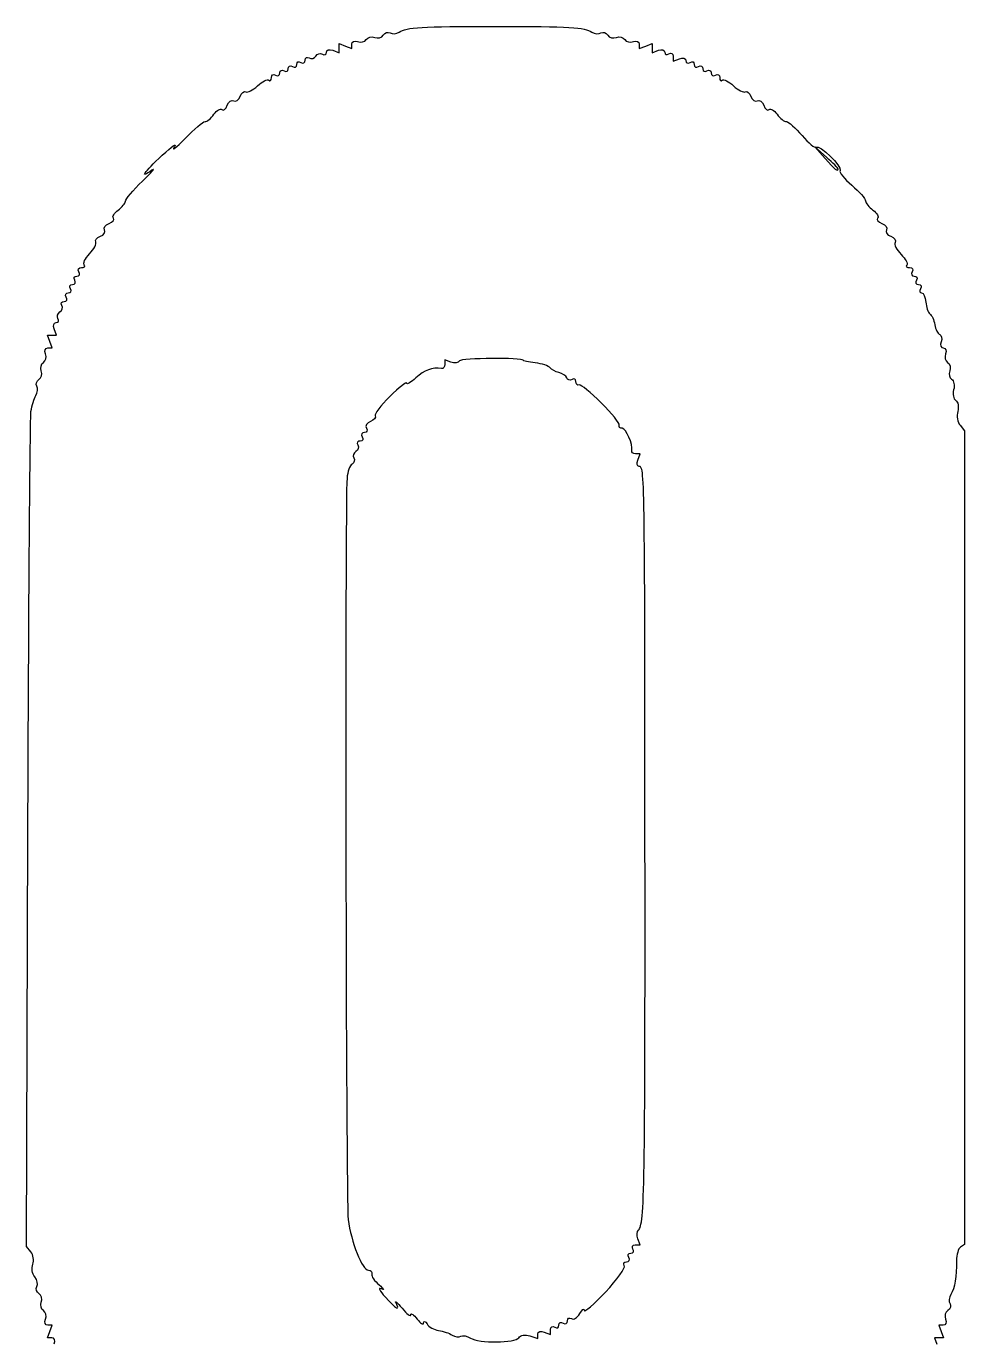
# Model space of a CAD drawing. Extents: x 13 to 550, y 14 to 551.
# Drawn here: x 209.4 to 272, y 86.5 to 174.4 of the extents above; entities that cross this region are included whole.
import ezdxf

# ---------------------------------------------------------------- set-up
doc = ezdxf.new("R2010")
doc.units = 0
doc.layers.get('0').update_dxf_attribs({"linetype": 'CONTINUOUS'})

msp = doc.modelspace()

# ---------------------------------------------------------------- linework, layer by layer
at = {"color": 7}
for p, q in [((230.293333, 172.963163), (230.293333, 173.266721)), ((230.293333, 173.266721), (230.716667, 173.104274)), ((231.14, 172.941827), (231.14, 173.245385)), ((250.331111, 173.245385), (250.331111, 172.941827)), ((250.754444, 173.104274), (251.177778, 173.266721)), ((251.177778, 173.266721), (251.177778, 172.963163)), ((229.87, 172.822052), (230.293333, 172.659604)), ((230.293333, 172.659604), (230.293333, 172.963163)), ((230.716667, 173.104274), (231.14, 172.941827)), ((250.331111, 172.941827), (250.754444, 173.104274)), ((251.177778, 172.963163), (251.177778, 172.659604)), ((251.177778, 172.659604), (251.601111, 172.822052)), ((252.588889, 172.424231), (252.588889, 172.09516)), ((252.588889, 172.09516), (253.012222, 172.257607)), ((262.819444, 165.685809), (262.043333, 166.37)), ((262.043333, 166.37), (262.727527, 165.593889)), ((263.595556, 164.909698), (263.595556, 164.909698)), ((211.000162, 153.387778), (210.837715, 153.811111)), ((210.837715, 153.811111), (211.141273, 153.811111)), ((211.141273, 153.811111), (211.444834, 153.811111)), ((211.444834, 153.811111), (211.282384, 154.234444)), ((210.859051, 152.964444), (211.162612, 152.964444)), ((211.162612, 152.964444), (211.000162, 153.387778)), ((237.763183, 152.019198), (237.348889, 152.178173)), ((237.348889, 152.178173), (237.348889, 151.865753)), ((271.731037, 147.802318), (272.030915, 147.440989)), ((272.030915, 147.440989), (272.035008, 120.296658)), ((250.391501, 145.908889), (250.079084, 145.908889)), ((250.229051, 145.485556), (250.391501, 145.908889)), ((209.429446, 93.025299), (209.53185, 120.525427)), ((272.035008, 120.296658), (272.0391, 93.152327)), ((250.391501, 93.133333), (250.23964, 93.529065)), ((209.732965, 92.659567), (209.429446, 93.025299)), ((250.062427, 93.133333), (250.391501, 93.133333)), ((272.0391, 93.152327), (271.765384, 92.983163)), ((210.837715, 86.924444), (211.000162, 87.347778)), ((211.162612, 87.771111), (210.859051, 87.771111)), ((211.000162, 87.347778), (211.162612, 87.771111)), ((243.017085, 87.05802), (243.557778, 86.886401)), ((243.557778, 86.886401), (243.557778, 87.178783)), ((243.981111, 87.308718), (244.404444, 87.146271)), ((244.404444, 87.146271), (244.404444, 87.475342)), ((270.612088, 87.771111), (270.308527, 87.771111)), ((270.308527, 87.771111), (270.470977, 87.347778)), ((270.470977, 87.347778), (270.633424, 86.924444)), ((211.141273, 86.924444), (210.837715, 86.924444)), ((242.294873, 86.935818), (242.294873, 86.935931)), ((270.329866, 86.924444), (270.026305, 86.924444)), ((270.026305, 86.924444), (270.188755, 86.501111)), ((270.633424, 86.924444), (270.329866, 86.924444))]:
    msp.add_line(p, q, dxfattribs=at)
for points in [[(233.247621, 173.834242), (233.351657, 174.002587), (233.555004, 174.067244), (233.699502, 173.977949)], [(233.699502, 173.977949), (233.843997, 173.888654), (234.120972, 173.916368), (234.315, 174.039586)], [(234.315, 174.039586), (234.829483, 174.366259), (235.718522, 174.418752), (240.735556, 174.418752)], [(240.735556, 174.418752), (245.752589, 174.418752), (246.641628, 174.366259), (247.156111, 174.039586)], [(247.156111, 174.039586), (247.350139, 173.916368), (247.627115, 173.888654), (247.77161, 173.977949)], [(247.77161, 173.977949), (247.916107, 174.067244), (248.119454, 174.002502), (248.22349, 173.834242)], [(231.14, 173.245385), (231.14, 173.412348), (231.317653, 173.480786), (231.534787, 173.397446)], [(231.534787, 173.397446), (231.75192, 173.314134), (232.009987, 173.375997), (232.108268, 173.535114)], [(232.108268, 173.535114), (232.206552, 173.694118), (232.460552, 173.757618), (232.672712, 173.676225)], [(232.672712, 173.676225), (232.884876, 173.594804), (233.143583, 173.665783), (233.247621, 173.834242)], [(248.22349, 173.834242), (248.327528, 173.665924), (248.586236, 173.594804), (248.798399, 173.676225)], [(248.798399, 173.676225), (249.010559, 173.757618), (249.264559, 173.694005), (249.362843, 173.535114)], [(249.362843, 173.535114), (249.461124, 173.376082), (249.719191, 173.314134), (249.936325, 173.397446)], [(249.936325, 173.397446), (250.153458, 173.480786), (250.331111, 173.412404), (250.331111, 173.245385)], [(228.035556, 172.155556), (228.035556, 172.329094), (228.153781, 172.398013), (228.298276, 172.308718)], [(228.298276, 172.308718), (228.442774, 172.219422), (228.642048, 172.277504), (228.741111, 172.437778)], [(228.741111, 172.437778), (228.840174, 172.598052), (229.039448, 172.656133), (229.183946, 172.566838)], [(229.183946, 172.566838), (229.328441, 172.477543), (229.446667, 172.534975), (229.446667, 172.694487)], [(229.446667, 172.694487), (229.446667, 172.853999), (229.637167, 172.911403), (229.87, 172.822052)], [(251.601111, 172.822052), (251.833944, 172.911403), (252.024444, 172.853999), (252.024444, 172.694487)], [(252.024444, 172.694487), (252.024444, 172.534975), (252.151444, 172.482962), (252.306667, 172.578889)], [(252.306667, 172.578889), (252.461889, 172.674816), (252.588889, 172.605136), (252.588889, 172.424231)], [(253.012222, 172.257607), (253.245056, 172.346959), (253.435556, 172.289555), (253.435556, 172.130043)], [(226.342222, 171.308889), (226.342222, 171.482427), (226.469222, 171.545927), (226.624444, 171.45)], [(226.624444, 171.45), (226.779667, 171.354073), (226.906667, 171.417573), (226.906667, 171.591111)], [(226.906667, 171.591111), (226.906667, 171.76465), (227.033667, 171.82815), (227.188889, 171.732222)], [(227.188889, 171.732222), (227.344111, 171.636295), (227.471111, 171.699795), (227.471111, 171.873333)], [(227.471111, 171.873333), (227.471111, 172.046872), (227.598111, 172.110372), (227.753333, 172.014444)], [(227.753333, 172.014444), (227.908556, 171.918517), (228.035556, 171.982017), (228.035556, 172.155556)], [(253.435556, 172.130043), (253.435556, 171.970531), (253.562556, 171.918517), (253.717778, 172.014444)], [(253.717778, 172.014444), (253.873, 172.110372), (254, 172.046872), (254, 171.873333)], [(254, 171.873333), (254, 171.699795), (254.127, 171.636295), (254.282222, 171.732222)], [(254.282222, 171.732222), (254.437444, 171.82815), (254.564444, 171.76465), (254.564444, 171.591111)], [(254.564444, 171.591111), (254.564444, 171.417573), (254.691444, 171.354073), (254.846667, 171.45)], [(254.846667, 171.45), (255.001889, 171.545927), (255.128889, 171.482427), (255.128889, 171.308889)], [(224.858329, 170.454997), (225.175755, 170.75071), (225.512489, 170.915669), (225.606624, 170.821519)], [(225.606624, 170.821519), (225.700759, 170.727398), (225.777778, 170.805997), (225.777778, 170.9963)], [(225.777778, 170.9963), (225.777778, 171.186546), (225.904778, 171.263705), (226.06, 171.167778)], [(226.06, 171.167778), (226.215222, 171.07185), (226.342222, 171.13535), (226.342222, 171.308889)], [(255.128889, 171.308889), (255.128889, 171.13535), (255.255889, 171.07185), (255.411111, 171.167778)], [(255.411111, 171.167778), (255.566333, 171.263705), (255.693333, 171.186404), (255.693333, 170.9963)], [(255.693333, 170.9963), (255.693333, 170.806025), (255.770352, 170.727398), (255.864487, 170.821519)], [(255.864487, 170.821519), (255.958622, 170.915669), (256.295356, 170.75071), (256.612782, 170.454997)], [(223.269344, 169.454943), (223.409397, 169.368385), (223.599897, 169.495385), (223.692678, 169.737165)], [(223.692678, 169.737165), (223.785455, 169.978945), (223.955827, 170.118391), (224.071276, 170.047017)], [(224.071276, 170.047017), (224.186727, 169.975671), (224.540899, 170.159257), (224.858329, 170.454997)], [(256.612782, 170.454997), (256.930212, 170.159257), (257.284384, 169.975671), (257.399835, 170.047017)], [(257.399835, 170.047017), (257.515284, 170.118391), (257.685656, 169.978945), (257.778433, 169.737165)], [(257.778433, 169.737165), (257.871214, 169.495385), (258.061714, 169.368385), (258.201767, 169.454943)], [(221.947878, 168.552848), (222.14474, 168.82206), (222.385515, 168.962634), (222.482929, 168.865211)], [(222.482929, 168.865211), (222.580344, 168.767816), (222.739845, 168.896058), (222.837375, 169.150199)], [(222.837375, 169.150199), (222.934903, 169.404369), (223.129289, 169.5415), (223.269344, 169.454943)], [(258.201767, 169.454943), (258.341822, 169.5415), (258.536209, 169.404369), (258.633736, 169.150199)], [(258.633736, 169.150199), (258.731266, 168.896058), (258.890767, 168.767816), (258.988182, 168.865211)], [(258.988182, 168.865211), (259.085596, 168.962634), (259.326372, 168.82206), (259.523233, 168.552848)], [(220.02251, 166.934444), (220.624431, 167.555333), (221.223346, 168.063333), (221.353431, 168.063333)], [(221.353431, 168.063333), (221.483513, 168.063333), (221.751014, 168.283608), (221.947878, 168.552848)], [(259.523233, 168.552848), (259.720097, 168.283608), (259.999886, 168.063333), (260.144991, 168.063333)], [(260.144991, 168.063333), (260.290093, 168.063333), (260.760633, 167.645221), (261.190636, 167.134201)], [(261.190636, 167.134201), (261.620638, 166.623153), (262.043099, 166.275681), (262.129439, 166.362041)], [(218.497184, 165.818848), (219.149526, 166.432428), (219.513348, 166.680444), (219.30568, 166.37)], [(219.30568, 166.37), (219.098012, 166.059556), (219.420587, 166.313556), (220.02251, 166.934444)], [(262.129439, 166.362041), (262.345023, 166.577603), (263.890139, 165.066105), (263.725874, 164.800308)], [(217.805, 164.82139), (216.951447, 164.207952), (217.265126, 164.659959), (218.497184, 165.818848)], [(262.727527, 165.593889), (263.367012, 164.868493), (263.595556, 164.688351), (263.595556, 164.909698)], [(263.595556, 164.909698), (263.595556, 164.960244), (263.246306, 165.309494), (262.819444, 165.685809)], [(217.17, 164.08194), (217.790889, 164.683863), (218.076639, 165.016603), (217.805, 164.82139)], [(263.725874, 164.800308), (263.653366, 164.682988), (264.007132, 164.23942), (264.512021, 163.814562)], [(216.041111, 162.751008), (216.041111, 162.881084), (216.549111, 163.480016), (217.17, 164.08194)], [(264.512021, 163.814562), (265.016909, 163.389733), (265.43, 162.923418), (265.43, 162.778327)], [(215.551608, 162.156563), (215.820834, 162.353442), (216.041111, 162.620932), (216.041111, 162.751008)], [(265.43, 162.778327), (265.43, 162.633208), (265.650277, 162.353442), (265.919503, 162.156563)], [(215.239225, 161.621526), (215.14181, 161.718921), (215.282382, 161.959713), (215.551608, 162.156563)], [(265.919503, 162.156563), (266.188729, 161.959713), (266.329301, 161.718921), (266.231886, 161.621526)], [(214.367288, 160.411781), (214.609068, 160.504547), (214.736068, 160.695047), (214.64951, 160.835114)], [(214.64951, 160.835114), (214.56295, 160.975153), (214.700079, 161.169548), (214.954237, 161.267084)], [(214.954237, 161.267084), (215.208395, 161.364591), (215.336639, 161.524103), (215.239225, 161.621526)], [(266.231886, 161.621526), (266.134472, 161.524103), (266.262716, 161.364591), (266.516874, 161.267084)], [(266.516874, 161.267084), (266.771033, 161.169548), (266.908161, 160.975153), (266.821601, 160.835114)], [(266.821601, 160.835114), (266.735044, 160.695047), (266.862044, 160.504547), (267.103823, 160.411781)], [(213.649458, 159.246118), (213.945188, 159.563534), (214.128768, 159.917723), (214.057416, 160.03318)], [(214.057416, 160.03318), (213.986065, 160.148609), (214.125505, 160.318986), (214.367288, 160.411781)], [(267.103823, 160.411781), (267.345606, 160.318986), (267.476021, 160.134018), (267.39364, 160.000724)], [(267.39364, 160.000724), (267.311259, 159.867431), (267.491904, 159.510307), (267.795076, 159.207144)], [(213.282919, 158.497806), (213.188787, 158.591956), (213.353729, 158.928675), (213.649458, 159.246118)], [(267.795076, 159.207144), (268.098247, 158.90398), (268.272212, 158.581852), (268.181667, 158.491287)], [(212.936667, 158.044444), (212.840734, 158.199667), (212.917899, 158.326667), (213.108159, 158.326667)], [(213.108159, 158.326667), (213.298413, 158.326667), (213.377055, 158.403685), (213.282919, 158.497806)], [(268.181667, 158.491287), (268.091121, 158.40075), (268.172692, 158.326667), (268.362952, 158.326667)], [(268.362952, 158.326667), (268.553207, 158.326667), (268.630377, 158.199667), (268.534444, 158.044444)], [(212.513333, 157.197778), (212.686877, 157.197778), (212.750377, 157.324778), (212.654444, 157.48)], [(212.654444, 157.48), (212.558511, 157.635222), (212.622011, 157.762222), (212.795556, 157.762222)], [(212.795556, 157.762222), (212.9691, 157.762222), (213.0326, 157.889222), (212.936667, 158.044444)], [(268.534444, 158.044444), (268.438511, 157.889222), (268.502011, 157.762222), (268.675556, 157.762222)], [(268.675556, 157.762222), (268.8491, 157.762222), (268.9126, 157.635222), (268.816667, 157.48)], [(268.816667, 157.48), (268.720734, 157.324778), (268.784234, 157.197778), (268.957778, 157.197778)], [(212.09, 156.351111), (211.994067, 156.506333), (212.057567, 156.633333), (212.231111, 156.633333)], [(212.231111, 156.633333), (212.404655, 156.633333), (212.468155, 156.760333), (212.372222, 156.915556)], [(212.372222, 156.915556), (212.276289, 157.070778), (212.339789, 157.197778), (212.513333, 157.197778)], [(268.957778, 157.197778), (269.131322, 157.197778), (269.194822, 157.070778), (269.098889, 156.915556)], [(269.098889, 156.915556), (269.002956, 156.760333), (269.031934, 156.633333), (269.163286, 156.633333)], [(269.163286, 156.633333), (269.294638, 156.633333), (269.42277, 156.359013), (269.448026, 156.023733)], [(211.666667, 155.363333), (211.826952, 155.462393), (211.88503, 155.66167), (211.795724, 155.806168)], [(211.795724, 155.806168), (211.70642, 155.950666), (211.775348, 156.068889), (211.948889, 156.068889)], [(211.948889, 156.068889), (212.122433, 156.068889), (212.185933, 156.195889), (212.09, 156.351111)], [(269.448026, 156.023733), (269.473285, 155.688453), (269.595558, 155.339203), (269.719752, 155.247622)], [(211.409957, 154.657778), (211.569469, 154.657778), (211.626913, 154.776001), (211.537609, 154.920498)], [(211.537609, 154.920498), (211.448303, 155.064996), (211.506381, 155.264273), (211.666667, 155.363333)], [(269.719752, 155.247622), (269.843944, 155.156041), (269.988939, 154.827111), (270.041963, 154.516667)], [(211.282384, 154.234444), (211.193039, 154.467278), (211.250445, 154.657778), (211.409957, 154.657778)], [(270.041963, 154.516667), (270.094989, 154.206222), (270.246605, 153.91226), (270.378888, 153.863435)], [(270.378888, 153.863435), (270.511171, 153.814611), (270.549449, 153.592361), (270.46395, 153.369546)], [(210.706987, 152.569672), (210.623664, 152.786786), (210.692086, 152.964444), (210.859051, 152.964444)], [(270.46395, 153.369546), (270.378453, 153.146732), (270.445097, 152.964444), (270.61206, 152.964444)], [(270.61206, 152.964444), (270.779017, 152.964444), (270.847447, 152.786786), (270.764124, 152.569672)], [(210.569344, 151.996168), (210.728368, 152.094466), (210.790307, 152.35253), (210.706987, 152.569672)], [(238.324345, 152.097853), (238.24357, 151.967156), (237.991046, 151.931737), (237.763183, 152.019198)], [(242.57, 152.138267), (242.57, 152.331984), (238.444766, 152.292671), (238.324345, 152.097853)], [(243.391075, 151.971671), (242.939483, 152.030656), (242.57, 152.105614), (242.57, 152.138267)], [(270.764124, 152.569672), (270.680804, 152.35253), (270.742732, 152.094466), (270.901767, 151.996168)], [(210.270192, 150.856837), (210.438529, 150.960864), (210.509646, 151.219577), (210.428233, 151.431724)], [(210.428233, 151.431724), (210.346818, 151.643898), (210.410312, 151.897898), (210.569344, 151.996168)], [(237.137222, 151.586748), (236.516678, 151.684736), (235.980362, 151.493841), (235.426549, 150.977882)], [(237.348889, 151.865753), (237.348889, 151.693908), (237.253639, 151.568376), (237.137222, 151.586748)], [(244.378853, 151.638339), (244.287164, 151.762714), (243.842664, 151.912715), (243.391075, 151.971671)], [(244.968889, 151.3205), (244.736056, 151.370933), (244.470538, 151.513992), (244.378853, 151.638339)], [(245.486882, 150.965972), (245.434818, 151.110498), (245.201722, 151.270039), (244.968889, 151.3205)], [(270.901767, 151.996168), (271.060793, 151.897898), (271.124293, 151.643898), (271.042878, 151.431724)], [(271.042878, 151.431724), (270.961465, 151.219577), (271.018579, 150.9695), (271.169821, 150.876056)], [(210.126498, 150.404943), (210.037192, 150.549441), (210.10186, 150.752782), (210.270192, 150.856837)], [(210.064866, 149.789444), (210.188068, 149.983472), (210.215802, 150.260445), (210.126498, 150.404943)], [(234.808889, 150.61184), (234.808889, 150.726987), (234.30615, 150.330295), (233.69169, 149.730291)], [(235.426549, 150.977882), (235.086835, 150.661398), (234.808889, 150.496665), (234.808889, 150.61184)], [(245.83966, 150.862679), (245.697697, 150.774936), (245.538947, 150.821418), (245.486882, 150.965972)], [(246.097778, 150.723318), (246.097778, 150.887712), (245.981624, 150.950422), (245.83966, 150.862679)], [(246.309444, 150.495), (246.193028, 150.456194), (246.097778, 150.558952), (246.097778, 150.723318)], [(247.791111, 149.295556), (247.092611, 149.994056), (246.425861, 150.533806), (246.309444, 150.495)], [(271.169821, 150.876056), (271.321053, 150.782584), (271.382146, 150.466552), (271.305584, 150.173803)], [(209.737559, 148.731111), (209.794376, 149.119167), (209.941665, 149.595417), (210.064866, 149.789444)], [(233.69169, 149.730291), (233.07723, 149.130286), (232.631999, 148.54634), (232.702289, 148.432605)], [(271.305584, 150.173803), (271.229023, 149.881026), (271.292518, 149.563526), (271.446696, 149.468247)], [(271.446696, 149.468247), (271.600868, 149.372941), (271.660445, 149.040455), (271.579086, 148.729333)], [(209.53185, 120.525427), (209.588171, 135.650506), (209.680739, 148.343056), (209.737559, 148.731111)], [(248.990556, 147.813889), (249.029361, 147.930306), (248.489611, 148.597056), (247.791111, 149.295556)], [(271.579086, 148.729333), (271.497727, 148.418211), (271.566104, 148.001059), (271.731037, 147.802318)], [(232.39049, 148.057108), (232.14871, 147.964342), (232.029937, 147.760521), (232.126544, 147.604226)], [(232.702289, 148.432605), (232.772582, 148.318869), (232.632273, 148.149903), (232.39049, 148.057108)], [(249.183203, 147.602222), (249.038443, 147.602222), (248.95175, 147.697472), (248.990556, 147.813889)], [(231.845556, 147.037778), (231.941489, 146.882556), (231.877989, 146.755556), (231.704444, 146.755556)], [(231.986667, 147.32), (231.813123, 147.32), (231.749623, 147.193), (231.845556, 147.037778)], [(232.126544, 147.604226), (232.223155, 147.447903), (232.160211, 147.32), (231.986667, 147.32)], [(249.822583, 146.120556), (249.92433, 146.505732), (249.451162, 147.602222), (249.183203, 147.602222)], [(231.422222, 146.05), (231.261937, 145.95094), (231.198437, 145.76044), (231.281111, 145.626667)], [(231.55128, 146.492835), (231.640586, 146.348337), (231.582508, 146.14906), (231.422222, 146.05)], [(231.704444, 146.755556), (231.5309, 146.755556), (231.461976, 146.637333), (231.55128, 146.492835)], [(250.079084, 145.908889), (249.907253, 145.908889), (249.79183, 146.004139), (249.822583, 146.120556)], [(231.163619, 145.217924), (231.016322, 145.126908), (230.86544, 144.70538), (230.828322, 144.2812)], [(231.281111, 145.626667), (231.363785, 145.492893), (231.310914, 145.308969), (231.163619, 145.217924)], [(250.312036, 145.062222), (250.177049, 145.062222), (250.139705, 145.252722), (250.229051, 145.485556)], [(250.709563, 119.662222), (250.696496, 144.716274), (250.691077, 145.062222), (250.312036, 145.062222)], [(230.828322, 144.2812), (230.678795, 142.57243), (230.749286, 96.00661), (230.903187, 94.826667)], [(250.275928, 94.112955), (250.681366, 94.518395), (250.72145, 96.880172), (250.709563, 119.662222)], [(230.903187, 94.826667), (231.102555, 93.298123), (231.843961, 91.44), (232.254487, 91.44)], [(250.23964, 93.529065), (250.156116, 93.746743), (250.172446, 94.009492), (250.275928, 94.112955)], [(209.858926, 91.83116), (209.956581, 92.08564), (209.899899, 92.458427), (209.732965, 92.659567)], [(249.484444, 92.004444), (249.657989, 92.004444), (249.721489, 92.131444), (249.625556, 92.286667)], [(249.625556, 92.286667), (249.529623, 92.441889), (249.593123, 92.568889), (249.766667, 92.568889)], [(249.766667, 92.568889), (249.940211, 92.568889), (250.003711, 92.695889), (249.907778, 92.851111)], [(249.907778, 92.851111), (249.811845, 93.006333), (249.881446, 93.133333), (250.062427, 93.133333)], [(271.765384, 92.983163), (271.614841, 92.890142), (271.495898, 92.473103), (271.501071, 92.056458)], [(209.992762, 90.99327), (209.821498, 91.199631), (209.761272, 91.57668), (209.858926, 91.83116)], [(232.254487, 91.44), (232.417631, 91.44), (232.519361, 91.321975), (232.480556, 91.177703)], [(248.077482, 89.982322), (248.853317, 90.810447), (249.416276, 91.604197), (249.328503, 91.746211)], [(249.328503, 91.746211), (249.240726, 91.888254), (249.310892, 92.004444), (249.484444, 92.004444)], [(271.501071, 92.056458), (271.513715, 91.038341), (271.375223, 90.233302), (271.115011, 89.812255)], [(210.134138, 90.342974), (210.227644, 90.494273), (210.164025, 90.78691), (209.992762, 90.99327)], [(232.480556, 91.177703), (232.44175, 91.033431), (232.664, 90.706504), (232.974444, 90.451206)], [(210.270192, 89.878718), (210.101855, 89.982774), (210.040632, 90.191675), (210.134138, 90.342974)], [(210.428233, 89.303832), (210.509646, 89.515978), (210.438534, 89.774691), (210.270192, 89.878718)], [(233.115556, 90.194582), (232.882722, 90.30874), (233.00011, 90.064138), (233.376416, 89.651078)], [(232.974444, 90.451206), (233.284889, 90.195908), (233.348389, 90.080423), (233.115556, 90.194582)], [(233.376416, 89.651078), (234.114729, 88.840592), (234.386103, 88.690281), (234.095499, 89.252778)], [(246.655963, 88.758889), (246.661974, 88.603667), (247.301645, 89.154226), (248.077482, 89.982322)], [(271.115011, 89.812255), (270.996783, 89.620965), (270.973115, 89.346222), (271.062419, 89.201724)], [(210.569344, 88.739387), (210.410318, 88.837657), (210.346818, 89.091657), (210.428233, 89.303832)], [(234.095499, 89.252778), (233.995256, 89.446806), (234.175438, 89.288056), (234.495902, 88.9)], [(234.495902, 88.9), (234.816362, 88.511944), (235.081383, 88.313966), (235.084834, 88.460044)], [(246.354072, 88.541296), (246.514115, 88.81618), (246.649965, 88.914111), (246.655963, 88.758889)], [(271.062419, 89.201724), (271.151725, 89.057226), (271.087057, 88.853885), (270.918726, 88.74983)], [(210.706987, 88.165884), (210.790307, 88.383025), (210.728379, 88.641089), (210.569344, 88.739387)], [(210.859051, 87.771111), (210.692094, 87.771111), (210.623664, 87.94877), (210.706987, 88.165884)], [(235.084834, 88.460044), (235.088278, 88.60615), (235.277573, 88.479235), (235.50547, 88.177822)], [(235.50547, 88.177822), (235.733364, 87.876521), (235.925812, 87.757), (235.933124, 87.912222)], [(235.933124, 87.912222), (235.940433, 88.067444), (236.04524, 88.038912), (236.166017, 87.848807)], [(244.968889, 87.771111), (244.968889, 87.94465), (245.095889, 88.00815), (245.251111, 87.912222)], [(245.251111, 87.912222), (245.406333, 87.816295), (245.533333, 87.879795), (245.533333, 88.053333)], [(245.533333, 88.053333), (245.533333, 88.226872), (245.652527, 88.295198), (245.79821, 88.205169)], [(245.79821, 88.205169), (245.943893, 88.11514), (246.19403, 88.266383), (246.354072, 88.541296)], [(270.764152, 88.165884), (270.847476, 87.94877), (270.779054, 87.771111), (270.612088, 87.771111)], [(270.918726, 88.74983), (270.750388, 88.645802), (270.680832, 88.383025), (270.764152, 88.165884)], [(236.166017, 87.848807), (236.286796, 87.658674), (236.634099, 87.464505), (236.937807, 87.417289)], [(236.937807, 87.417289), (237.241512, 87.370073), (237.64875, 87.232377), (237.842778, 87.111304)], [(237.842778, 87.111304), (238.036806, 86.990202), (238.296871, 86.953739), (238.420698, 87.030278)], [(238.420698, 87.030278), (238.544526, 87.106816), (238.830276, 87.052856), (239.055698, 86.910136)], [(242.294873, 86.935931), (242.394709, 87.097447), (242.719702, 87.152395), (243.017085, 87.05802)], [(243.557778, 87.178783), (243.557778, 87.339593), (243.748278, 87.39807), (243.981111, 87.308718)], [(244.404444, 87.475342), (244.404444, 87.656331), (244.531444, 87.725927), (244.686667, 87.63)], [(244.686667, 87.63), (244.841889, 87.534073), (244.968889, 87.597573), (244.968889, 87.771111)], [(211.289384, 86.519343), (211.37488, 86.742157), (211.308236, 86.924444), (211.141273, 86.924444)], [(239.055698, 86.910136), (239.617814, 86.554536), (242.071237, 86.574066), (242.294873, 86.935818)]]:
    msp.add_open_spline(points, degree=3, dxfattribs=at)

doc.saveas('drawing.dxf')
